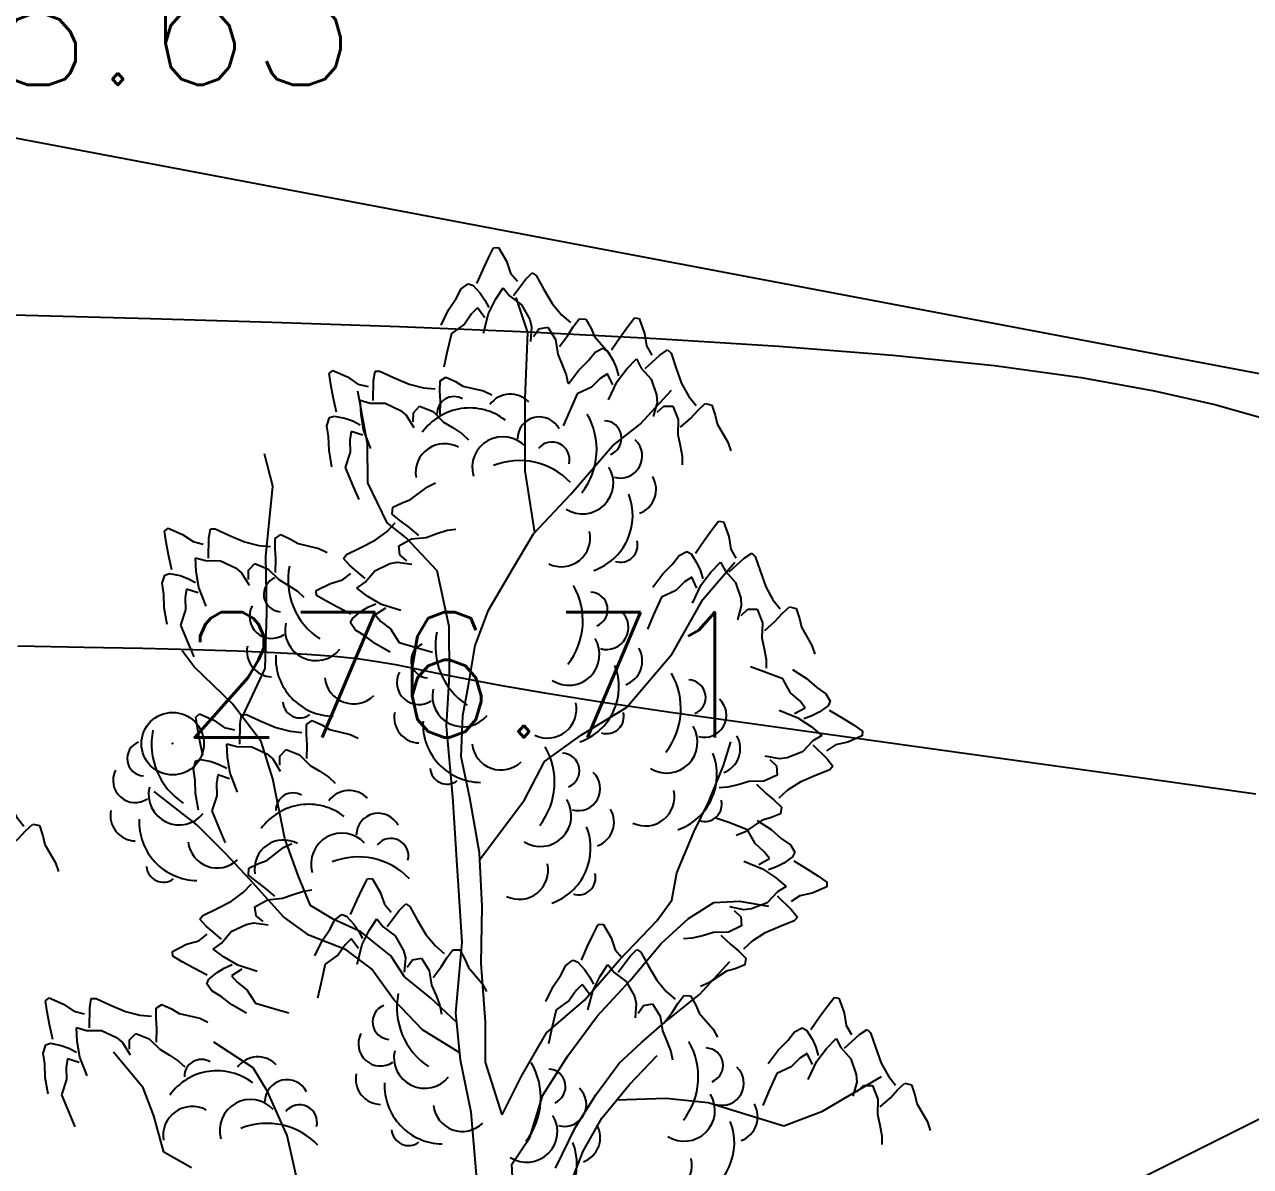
# Model space of a CAD drawing. Header units: millimetres. Extents: x 524954 to 526204, y 9523489 to 9524010.
# Drawn here: x 525832.31 to 525842.11, y 9523689.82 to 9523698.95 of the extents above; entities that cross this region are included whole.
import ezdxf

# ---------------------------------------------------------------- set-up
doc = ezdxf.new("R2010")
doc.units = ezdxf.units.MM
doc.header["$PDMODE"] = 32
doc.header["$PDSIZE"] = 0.5
doc.linetypes.add('ACAD_ISO12W100', pattern=[21, 12, -3, 0, -3, 0, -3])
for name, color, linetype in [('Arbre', 34, 'ACAD_ISO12W100'), ('Cloture', 7, 'Continuous'), ('CN_01_00', 3, 'Continuous'), ('CN_02_00', 4, 'Continuous'), ('PLUME_4', 3, 'Continuous'), ('TopoAlt', 3, 'Continuous'), ('TOPOJIS', 7, 'Continuous')]:
    doc.layers.add(name, color=color, linetype=linetype)
doc.styles.add('Simplex 1.0', font='Simplex.shx', dxfattribs={"width": 0.99, "height": 1})
doc.linetypes.add('LIMITE1', pattern='A,6.35,-2.54,[133,ltypeshp.shx,S=2.54,R=0,X=-2.54,Y=0],-2.54,25.4', length=36.83)

# ---------------------------------------------------------------- blocks, each defined once
blk = doc.blocks.new('TCPOINT M')
at = {"color": 0}
blk.add_point((0, 0), dxfattribs=at)
at = {"layer": 'TopoAlt', "style": 'Simplex 1.0', "width": 0.99}
blk.add_attdef('ALT', (0.15, 0.15), '', height=1, dxfattribs=at)
blk = doc.blocks.new('v088')
at = {"color": 3, "linetype": 'Continuous'}
for p, q in [((-0.0239, 12.3184), (0.0161, 12.3965)), ((0.0161, 12.3965), (0.0546, 12.3999)), ((0.0546, 12.3999), (0.1184, 12.2906)), ((-0.0686, 12.2238), (-0.0239, 12.3184)), ((0.1184, 12.2906), (0.1522, 12.1952)), ((-0.1179, 12.1126), (-0.0686, 12.2238)), ((0.1522, 12.1952), (0.2074, 12.1313)), ((0.2717, 12.1435), (0.3242, 12.1966)), ((0.3242, 12.1966), (0.3557, 12.1751)), ((0.3557, 12.1751), (0.415, 12.0689)), ((-0.2828, 11.9912), (-0.2428, 12.0693)), ((-0.2428, 12.0693), (-0.1881, 12.111)), ((-0.1881, 12.111), (-0.1505, 12.0986)), ((-0.1505, 12.0986), (-0.0915, 12.0354)), ((0.0317, 11.9844), (0.0922, 12.0781)), ((0.0922, 12.0781), (0.1437, 12.0135)), ((0.1746, 12.0155), (0.2717, 12.1435)), ((0.415, 12.0689), (0.4841, 11.9528)), ((-0.344, 11.9013), (-0.2828, 11.9912)), ((-0.0915, 12.0354), (-0.0536, 11.98)), ((-0.0536, 11.98), (-0.0225, 11.9193)), ((-0.0252, 11.8718), (0.0317, 11.9844)), ((0.1437, 12.0135), (0.2395, 11.9416)), ((-0.4033, 11.7804), (-0.344, 11.9013)), ((-0.1618, 11.8694), (-0.2169, 11.7884)), ((-0.1123, 11.9179), (-0.1618, 11.8694)), ((-0.0542, 11.8389), (-0.1123, 11.9179)), ((-0.066, 11.7153), (-0.0252, 11.8718)), ((0.2395, 11.9416), (0.3048, 11.8248)), ((0.4841, 11.9528), (0.5601, 11.8616)), ((-0.2169, 11.7884), (-0.3202, 11.714)), ((0.3048, 11.8248), (0.32, 11.7651)), ((0.5601, 11.8616), (0.6304, 11.8005)), ((0.6075, 11.6944), (0.6527, 11.7656)), ((0.6527, 11.7656), (0.6994, 11.8293)), ((0.6994, 11.8293), (0.7544, 11.828)), ((0.7544, 11.828), (0.796, 11.7537)), ((1.027, 11.683), (1.0886, 11.7676)), ((1.0886, 11.7676), (1.1424, 11.8368)), ((1.1424, 11.8368), (1.1809, 11.833)), ((1.1809, 11.833), (1.2232, 11.7138)), ((-0.3202, 11.714), (-0.3572, 11.5582)), ((0.32, 11.7651), (0.3106, 11.6498)), ((0.3344, 11.6895), (0.378, 11.7487)), ((0.378, 11.7487), (0.4498, 11.7623)), ((0.4498, 11.7623), (0.5114, 11.6644)), ((0.5418, 11.6075), (0.6075, 11.6944)), ((0.796, 11.7537), (0.824, 11.6885)), ((0.824, 11.6885), (0.9344, 11.5607)), ((0.9578, 11.583), (1.027, 11.683)), ((1.2232, 11.7138), (1.2386, 11.6137)), ((0.5114, 11.6644), (0.5299, 11.5465)), ((0.827, 11.5637), (0.8886, 11.5945)), ((0.8886, 11.5945), (0.9232, 11.5753)), ((0.9232, 11.5753), (0.9693, 11.5022)), ((1.2386, 11.6137), (1.2809, 11.5407)), ((1.3463, 11.5407), (1.4079, 11.583)), ((1.4079, 11.583), (1.4348, 11.556)), ((-0.3572, 11.5582), (-0.3824, 11.4437)), ((0.5299, 11.5465), (0.5653, 11.4632)), ((0.6962, 11.4176), (0.7732, 11.4945)), ((0.7732, 11.4945), (0.827, 11.5637)), ((0.9344, 11.5607), (0.97, 11.497)), ((0.9693, 11.5022), (0.9963, 11.4406)), ((1.0809, 11.4291), (1.1578, 11.5099)), ((1.1578, 11.5099), (1.1963, 11.4368)), ((1.2271, 11.433), (1.3463, 11.5407)), ((1.4348, 11.556), (1.4733, 11.4406)), ((-1.2987, 11.3921), (-1.2695, 11.4174)), ((-1.2853, 11.3054), (-1.2987, 11.3921)), ((-1.2695, 11.4174), (-1.1537, 11.3664)), ((-0.9434, 11.3371), (-0.9319, 11.4109)), ((-0.9319, 11.4109), (-0.8938, 11.412)), ((-0.8938, 11.412), (-0.7835, 11.3608)), ((0.5653, 11.4632), (0.5962, 11.3829)), ((0.5962, 11.3829), (0.6091, 11.3149)), ((0.6155, 11.3099), (0.6962, 11.4176)), ((0.927, 11.3906), (0.8693, 11.3522)), ((0.9693, 11.3022), (0.927, 11.3906)), ((0.9963, 11.4406), (1.0155, 11.3753)), ((1.004, 11.3291), (1.0809, 11.4291)), ((1.1963, 11.4368), (1.2771, 11.3483)), ((1.4733, 11.4406), (1.5194, 11.3137)), ((-1.266, 11.2026), (-1.2853, 11.3054)), ((-1.1537, 11.3664), (-1.0704, 11.3089)), ((-1.0704, 11.3089), (-0.9882, 11.2895)), ((-0.9469, 11.1764), (-0.9434, 11.3371)), ((-0.7835, 11.3608), (-0.6595, 11.3072)), ((-0.6595, 11.3072), (-0.5444, 11.2779)), ((-0.5444, 11.2779), (-0.4516, 11.2697)), ((-0.4131, 11.2545), (-0.4126, 11.3334)), ((-0.4126, 11.3334), (-0.3673, 11.3647)), ((-0.3673, 11.3647), (-0.2901, 11.3288)), ((-0.2901, 11.3288), (-0.2291, 11.2925)), ((-0.2291, 11.2925), (-0.0648, 11.2537)), ((0.8001, 11.2829), (0.6847, 11.2291)), ((0.8693, 11.3522), (0.8001, 11.2829)), ((0.9347, 11.1829), (1.004, 11.3291)), ((1.2771, 11.3483), (1.3194, 11.2214)), ((1.5194, 11.3137), (1.5771, 11.2099)), ((-1.2408, 11.0836), (-1.266, 11.2026)), ((-1.0503, 11.1789), (-0.9708, 11.1567)), ((-1.0444, 11.0675), (-1.0503, 11.1789)), ((-0.4079, 11.1703), (-0.4131, 11.2545)), ((-0.0648, 11.2537), (0.0014, 11.223)), ((0.6847, 11.2291), (0.6193, 11.0829)), ((1.3194, 11.2214), (1.3232, 11.1598)), ((1.5771, 11.2099), (1.6348, 11.1368)), ((-0.9708, 11.1567), (-0.851, 11.1547)), ((-0.851, 11.1547), (-0.7296, 11.0984)), ((-0.7296, 11.0984), (-0.6822, 11.0589)), ((-0.6263, 11.0061), (-0.6257, 11.0796)), ((-0.6257, 11.0796), (-0.5755, 11.1328)), ((-0.5755, 11.1328), (-0.4682, 11.0896)), ((-0.4682, 11.0896), (-0.3841, 11.005)), ((-0.4102, 11.0614), (-0.4079, 11.1703)), ((0.6193, 11.0829), (0.5731, 10.9752)), ((1.3232, 11.1598), (1.2925, 11.0483)), ((1.3232, 11.0829), (1.3771, 11.1329)), ((1.3771, 11.1329), (1.4502, 11.1329)), ((1.4502, 11.1329), (1.4925, 11.0252)), ((1.5925, 11.0368), (1.6502, 11.0983)), ((1.6502, 11.0983), (1.7079, 11.1522)), ((1.7079, 11.1522), (1.7617, 11.1406)), ((1.7617, 11.1406), (1.7887, 11.0598)), ((-1.3166, 10.9752), (-1.2967, 11.0411)), ((-1.2967, 11.0411), (-1.2589, 11.0531)), ((-1.2589, 11.0531), (-1.1741, 11.0365)), ((-1.1741, 11.0365), (-1.1109, 11.0139)), ((-1.1109, 11.0139), (-1.0501, 10.983)), ((-1.0245, 10.9429), (-1.0444, 11.0675)), ((-0.6822, 11.0589), (-0.6222, 10.96)), ((-0.3841, 11.005), (-0.3065, 10.9583)), ((1.4925, 11.0252), (1.4886, 10.906)), ((1.5117, 10.9637), (1.5925, 11.0368)), ((1.7887, 11.0598), (1.8041, 10.9906)), ((1.8041, 10.9906), (1.8887, 10.8444)), ((-1.3032, 10.8885), (-1.3166, 10.9752)), ((-1.3, 10.7798), (-1.3032, 10.8885)), ((-1.122, 10.9292), (-1.1336, 10.8608)), ((-1.0286, 10.8992), (-1.122, 10.9292)), ((-0.9657, 10.7922), (-1.0245, 10.9429)), ((-0.3065, 10.9583), (-0.2344, 10.9114)), ((-0.2344, 10.9114), (-0.1841, 10.8638)), ((1.4886, 10.906), (1.5079, 10.8175)), ((-1.1336, 10.8608), (-1.1308, 10.7629)), ((1.5079, 10.8175), (1.5233, 10.7329)), ((1.8887, 10.8444), (1.9118, 10.7752)), ((-1.2771, 10.6471), (-1.3, 10.7798)), ((-1.1308, 10.7629), (-1.1708, 10.642)), ((1.5233, 10.7329), (1.5233, 10.6636)), ((-1.1708, 10.642), (-1.1094, 10.4942)), ((-1.1094, 10.4942), (-1.0628, 10.3867)), ((-0.514, 10.4875), (-0.4484, 10.5194)), ((-0.648, 10.3846), (-0.514, 10.4875)), ((-0.7957, 10.2682), (-0.7912, 10.3231)), ((-0.7912, 10.3231), (-0.7146, 10.3603)), ((-0.7146, 10.3603), (-0.648, 10.3846)), ((-0.8359, 10.1311), (-0.7709, 10.1978)), ((-0.7348, 10.218), (-0.7957, 10.2682)), ((-0.6662, 10.1688), (-0.7348, 10.218)), ((1.7617, 10.1424), (1.8156, 10.2117)), ((1.8156, 10.2117), (1.8541, 10.2078)), ((1.8541, 10.2078), (1.8964, 10.0886)), ((-2.6162, 10.1323), (-2.587, 10.1577)), ((-2.6028, 10.0456), (-2.6162, 10.1323)), ((-2.587, 10.1577), (-2.4712, 10.1066)), ((-2.4712, 10.1066), (-2.3879, 10.0492)), ((-2.2608, 10.0773), (-2.2494, 10.1511)), ((-2.2494, 10.1511), (-2.2113, 10.1522)), ((-2.2113, 10.1522), (-2.101, 10.101)), ((-2.101, 10.101), (-1.977, 10.0475)), ((-1.7301, 10.0737), (-1.6848, 10.1049)), ((-1.6848, 10.1049), (-1.6075, 10.069)), ((-0.9313, 10.0604), (-0.8359, 10.1311)), ((-0.5833, 10.0982), (-0.6662, 10.1688)), ((-0.5231, 10.0829), (-0.4378, 10.1134)), ((-0.4378, 10.1134), (-0.3559, 10.1397)), ((-0.3559, 10.1397), (-0.2873, 10.1487)), ((1.7002, 10.0578), (1.7617, 10.1424)), ((-2.5835, 9.9428), (-2.6028, 10.0456)), ((-2.3879, 10.0492), (-2.3057, 10.0298)), ((-2.2643, 9.9167), (-2.2608, 10.0773)), ((-1.977, 10.0475), (-1.8618, 10.0181)), ((-1.8618, 10.0181), (-1.7691, 10.0099)), ((-1.7305, 9.9947), (-1.7301, 10.0737)), ((-1.6075, 10.069), (-1.5466, 10.0327)), ((-1.5466, 10.0327), (-1.3822, 9.9939)), ((-1.0512, 9.9981), (-0.9313, 10.0604)), ((-0.7431, 10.0152), (-0.6418, 10.0712)), ((-0.7336, 9.9427), (-0.7431, 10.0152)), ((-0.6418, 10.0712), (-0.5231, 10.0829)), ((1.631, 9.9578), (1.7002, 10.0578)), ((1.8964, 10.0886), (1.9118, 9.9886)), ((-2.5582, 9.8238), (-2.5835, 9.9428)), ((-2.3678, 9.9191), (-2.2883, 9.8969)), ((-2.3619, 9.8077), (-2.3678, 9.9191)), ((-1.7254, 9.9105), (-1.7305, 9.9947)), ((-1.7277, 9.8016), (-1.7254, 9.9105)), ((-1.3822, 9.9939), (-1.316, 9.9632)), ((-1.1838, 9.9148), (-1.1606, 9.945)), ((-1.1339, 9.8592), (-1.1838, 9.9148)), ((-1.1606, 9.945), (-1.0512, 9.9981)), ((-0.677, 9.8958), (-0.7336, 9.9427)), ((1.4463, 9.8693), (1.5002, 9.9386)), ((1.5002, 9.9386), (1.5617, 9.9693)), ((1.5617, 9.9693), (1.5963, 9.9501)), ((1.5963, 9.9501), (1.6425, 9.877)), ((1.9002, 9.8078), (2.0195, 9.9155)), ((1.9118, 9.9886), (1.9541, 9.9155)), ((2.0195, 9.9155), (2.081, 9.9578)), ((2.081, 9.9578), (2.1079, 9.9309)), ((2.1079, 9.9309), (2.1464, 9.8155)), ((-2.3419, 9.6831), (-2.3619, 9.8077)), ((-2.2883, 9.8969), (-2.1685, 9.895)), ((-2.1685, 9.895), (-2.0471, 9.8386)), ((-2.0471, 9.8386), (-1.9997, 9.7992)), ((-1.9438, 9.7464), (-1.9432, 9.8199)), ((-1.9432, 9.8199), (-1.893, 9.873)), ((-1.893, 9.873), (-1.7856, 9.8299)), ((-1.7856, 9.8299), (-1.7015, 9.7452)), ((-1.0116, 9.755), (-1.1339, 9.8592)), ((-1.0114, 9.724), (-0.9342, 9.8156)), ((-0.9342, 9.8156), (-0.8138, 9.874)), ((-0.8138, 9.874), (-0.7533, 9.8858)), ((-0.7533, 9.8858), (-0.6387, 9.8698)), ((1.3694, 9.7924), (1.4463, 9.8693)), ((1.6425, 9.877), (1.6694, 9.8155)), ((1.6694, 9.8155), (1.6887, 9.7501)), ((1.7541, 9.8039), (1.831, 9.8847)), ((1.831, 9.8847), (1.8695, 9.8116)), ((1.8695, 9.8116), (1.9502, 9.7232)), ((2.1464, 9.8155), (2.1926, 9.6885)), ((-2.634, 9.7155), (-2.6142, 9.7814)), ((-2.6206, 9.6288), (-2.634, 9.7155)), ((-2.6142, 9.7814), (-2.5764, 9.7933)), ((-2.5764, 9.7933), (-2.4916, 9.7768)), ((-2.4916, 9.7768), (-2.4283, 9.7541)), ((-2.4283, 9.7541), (-2.3676, 9.7232)), ((-1.9997, 9.7992), (-1.9397, 9.7002)), ((-1.7015, 9.7452), (-1.624, 9.6985)), ((-1.4022, 9.6572), (-1.2895, 9.7147)), ((-1.2895, 9.7147), (-1.1923, 9.7429)), ((-1.1923, 9.7429), (-1.1254, 9.7944)), ((-1.0789, 9.6763), (-1.0114, 9.724)), ((1.2886, 9.6847), (1.3694, 9.7924)), ((1.5425, 9.727), (1.4733, 9.6578)), ((1.6002, 9.7655), (1.5425, 9.727)), ((1.6425, 9.677), (1.6002, 9.7655)), ((1.6771, 9.7039), (1.7541, 9.8039)), ((1.9502, 9.7232), (1.9925, 9.5962)), ((-2.6175, 9.52), (-2.6206, 9.6288)), ((-2.4395, 9.6694), (-2.4511, 9.6011)), ((-2.3461, 9.6395), (-2.4395, 9.6694)), ((-2.2831, 9.5325), (-2.3419, 9.6831)), ((-1.624, 9.6985), (-1.5519, 9.6516)), ((-1.5519, 9.6516), (-1.5015, 9.6041)), ((-1.401, 9.6186), (-1.4022, 9.6572)), ((-1.3254, 9.5742), (-1.401, 9.6186)), ((-0.9888, 9.6106), (-1.0789, 9.6763)), ((-0.8796, 9.5473), (-0.9888, 9.6106)), ((1.4733, 9.6578), (1.3579, 9.6039)), ((1.6079, 9.5578), (1.6771, 9.7039)), ((2.1926, 9.6885), (2.2503, 9.5847)), ((-2.5946, 9.3874), (-2.6175, 9.52)), ((-2.4511, 9.6011), (-2.4483, 9.5032)), ((-1.2335, 9.5242), (-1.3254, 9.5742)), ((-1.1253, 9.4685), (-1.2335, 9.5242)), ((-1.0467, 9.4905), (-0.9892, 9.5252)), ((-0.9892, 9.5252), (-0.9269, 9.5527)), ((-0.8484, 9.5165), (-0.9306, 9.463)), ((-0.7257, 9.4976), (-0.8796, 9.5473)), ((1.3579, 9.6039), (1.2925, 9.4577)), ((1.9964, 9.5347), (1.9656, 9.4231)), ((1.9925, 9.5962), (1.9964, 9.5347)), ((2.2503, 9.5847), (2.308, 9.5116)), ((2.3233, 9.4731), (2.381, 9.527)), ((2.381, 9.527), (2.4349, 9.5154)), ((2.4349, 9.5154), (2.4618, 9.4347)), ((-2.4483, 9.5032), (-2.4883, 9.3823)), ((-1.1278, 9.3984), (-1.1132, 9.4352)), ((-1.1132, 9.4352), (-1.0467, 9.4905)), ((-0.9306, 9.463), (-0.885, 9.4108)), ((1.2925, 9.4577), (1.2463, 9.35)), ((1.9964, 9.4577), (2.0502, 9.5077)), ((2.0502, 9.5077), (2.1233, 9.5077)), ((2.1233, 9.5077), (2.1656, 9.4)), ((2.2657, 9.4116), (2.3233, 9.4731)), ((2.4618, 9.4347), (2.4772, 9.3654)), ((-2.4883, 9.3823), (-2.4269, 9.2344)), ((-1.0892, 9.3413), (-1.1278, 9.3984)), ((-1.0136, 9.2969), (-1.0892, 9.3413)), ((-0.885, 9.4108), (-0.8073, 9.3511)), ((-0.8073, 9.3511), (-0.7389, 9.2437)), ((2.1656, 9.4), (2.1618, 9.2808)), ((2.1849, 9.3385), (2.2657, 9.4116)), ((2.4772, 9.3654), (2.5618, 9.2193)), ((-2.4269, 9.2344), (-2.3802, 9.1269)), ((-0.9273, 9.2307), (-1.0136, 9.2969)), ((-0.81, 9.1646), (-0.9273, 9.2307)), ((-0.7389, 9.2437), (-0.5855, 9.1979)), ((2.1618, 9.2808), (2.181, 9.1923)), ((2.5618, 9.2193), (2.5849, 9.15)), ((-0.5855, 9.1979), (-0.4727, 9.1661)), ((2.181, 9.1923), (2.1964, 9.1077)), ((2.1801, 9.009), (2.0697, 9.0483)), ((2.1964, 9.1077), (2.1964, 9.0385)), ((2.4064, 9.0272), (2.519, 8.9533)), ((2.3301, 8.953), (2.1801, 9.009)), ((2.3912, 8.8412), (2.3301, 8.953)), ((2.519, 8.9533), (2.6006, 8.8814)), ((2.4646, 8.7765), (2.3912, 8.8412)), ((2.6006, 8.8814), (2.6731, 8.832)), ((2.6731, 8.832), (2.7077, 8.7725)), ((2.5067, 8.7213), (2.4646, 8.7765)), ((2.6907, 8.7368), (2.6207, 8.6861)), ((2.7077, 8.7725), (2.6907, 8.7368)), ((-2.3661, 8.6466), (-2.3369, 8.6719)), ((-2.3527, 8.5599), (-2.3661, 8.6466)), ((-2.3369, 8.6719), (-2.2212, 8.6209)), ((-2.0108, 8.5916), (-1.9993, 8.6654)), ((-1.9993, 8.6654), (-1.9613, 8.6665)), ((-1.9613, 8.6665), (-1.8509, 8.6153)), ((2.2998, 8.7005), (2.4501, 8.6406)), ((2.421, 8.6735), (2.5067, 8.7213)), ((2.4501, 8.6406), (2.5548, 8.5702)), ((2.5609, 8.6554), (2.4969, 8.632)), ((2.6207, 8.6861), (2.5609, 8.6554)), ((2.7005, 8.7027), (2.8047, 8.6399)), ((2.8047, 8.6399), (2.8931, 8.5838)), ((-2.3334, 8.4571), (-2.3527, 8.5599)), ((-2.2212, 8.6209), (-2.1379, 8.5634)), ((-2.1379, 8.5634), (-2.0557, 8.544)), ((-2.0143, 8.4309), (-2.0108, 8.5916)), ((-1.8509, 8.6153), (-1.7269, 8.5617)), ((-1.7269, 8.5617), (-1.6118, 8.5324)), ((-1.6118, 8.5324), (-1.519, 8.5242)), ((-1.4805, 8.509), (-1.4801, 8.5879)), ((-1.4801, 8.5879), (-1.4347, 8.6192)), ((-1.4347, 8.6192), (-1.3575, 8.5833)), ((-1.3575, 8.5833), (-1.2966, 8.547)), ((-1.2966, 8.547), (-1.1322, 8.5082)), ((2.5548, 8.5702), (2.6402, 8.4985)), ((2.8931, 8.5838), (2.9656, 8.5345)), ((2.9656, 8.5345), (2.9641, 8.4958)), ((-2.3082, 8.3381), (-2.3334, 8.4571)), ((-2.1178, 8.4334), (-2.0382, 8.4112)), ((-2.1118, 8.322), (-2.1178, 8.4334)), ((-1.4754, 8.4248), (-1.4805, 8.509)), ((-1.1322, 8.5082), (-1.066, 8.4775)), ((2.5697, 8.4555), (2.4865, 8.3693)), ((2.6402, 8.4985), (2.5697, 8.4555)), ((2.8478, 8.4461), (2.749, 8.4244)), ((2.9641, 8.4958), (2.8478, 8.4461)), ((-2.0382, 8.4112), (-1.9184, 8.4092)), ((-1.9184, 8.4092), (-1.7971, 8.3529)), ((-1.7971, 8.3529), (-1.7497, 8.3134)), ((-1.6937, 8.2606), (-1.6931, 8.3341)), ((-1.6931, 8.3341), (-1.643, 8.3873)), ((-1.643, 8.3873), (-1.5356, 8.3441)), ((-1.5356, 8.3441), (-1.4515, 8.2595)), ((-1.4776, 8.3159), (-1.4754, 8.4248)), ((2.3013, 8.3113), (2.188, 8.335)), ((2.4865, 8.3693), (2.3625, 8.3191)), ((2.5678, 8.4245), (2.6828, 8.3123)), ((2.749, 8.4244), (2.6787, 8.3776)), ((-2.384, 8.2298), (-2.3641, 8.2956)), ((-2.3641, 8.2956), (-2.3264, 8.3076)), ((-2.3264, 8.3076), (-2.2415, 8.291)), ((-2.2415, 8.291), (-2.1783, 8.2684)), ((-2.1783, 8.2684), (-2.1175, 8.2375)), ((-2.0919, 8.1974), (-2.1118, 8.322)), ((-1.7497, 8.3134), (-1.6897, 8.2145)), ((-1.4515, 8.2595), (-1.374, 8.2128)), ((2.2245, 8.3065), (2.2778, 8.2559)), ((2.2778, 8.2559), (2.2824, 8.183)), ((2.3625, 8.3191), (2.3013, 8.3113)), ((2.6828, 8.3123), (2.7289, 8.2536)), ((2.7289, 8.2536), (2.7037, 8.225)), ((-2.3706, 8.1431), (-2.384, 8.2298)), ((-2.3674, 8.0343), (-2.3706, 8.1431)), ((-2.1895, 8.1837), (-2.2011, 8.1153)), ((-2.0961, 8.1537), (-2.1895, 8.1837)), ((-2.0331, 8.0467), (-2.0919, 8.1974)), ((-1.374, 8.2128), (-1.3019, 8.1659)), ((-1.3019, 8.1659), (-1.2515, 8.1184)), ((2.2824, 8.183), (2.1776, 8.1339)), ((2.591, 8.1793), (2.4672, 8.1253)), ((2.7037, 8.225), (2.591, 8.1793)), ((-2.2011, 8.1153), (-2.1982, 8.0174)), ((1.8878, 8.0848), (1.8187, 8.0804)), ((1.9713, 8.1055), (1.8878, 8.0848)), ((2.0584, 8.1303), (1.9713, 8.1055)), ((2.1776, 8.1339), (2.0584, 8.1303)), ((2.1174, 8.1109), (2.1954, 8.0349)), ((2.3672, 8.0611), (2.2979, 7.9989)), ((2.4672, 8.1253), (2.3672, 8.0611)), ((-2.3445, 7.9016), (-2.3674, 8.0343)), ((-2.1982, 8.0174), (-2.2383, 7.8966)), ((2.1954, 8.0349), (2.2605, 7.9811)), ((2.2605, 7.9811), (2.3179, 7.927)), ((-2.2383, 7.8966), (-2.1768, 7.7487)), ((2.3098, 7.8725), (2.2308, 7.8405)), ((2.3179, 7.927), (2.3098, 7.8725)), ((-2.1768, 7.7487), (-2.1302, 7.6412)), ((1.8965, 7.8022), (1.7861, 7.8414)), ((2.0465, 7.7461), (1.8965, 7.8022)), ((2.1627, 7.8208), (2.0222, 7.7271)), ((2.1075, 7.6343), (2.0465, 7.7461)), ((2.1227, 7.8203), (2.2353, 7.7465)), ((2.2308, 7.8405), (2.1627, 7.8208)), ((2.2353, 7.7465), (2.3169, 7.6746)), ((2.0222, 7.7271), (1.9545, 7.6997)), ((2.3169, 7.6746), (2.3894, 7.6252)), ((-1.7972, 7.4997), (-1.6632, 7.6026)), ((-1.6632, 7.6026), (-1.5976, 7.6345)), ((2.1809, 7.5696), (2.1075, 7.6343)), ((2.223, 7.5144), (2.1809, 7.5696)), ((2.3894, 7.6252), (2.424, 7.5657)), ((2.424, 7.5657), (2.407, 7.5299)), ((-1.9404, 7.4382), (-1.8638, 7.4754)), ((-1.8638, 7.4754), (-1.7972, 7.4997)), ((2.0162, 7.4937), (2.1664, 7.4338)), ((2.1373, 7.4666), (2.223, 7.5144)), ((2.337, 7.4793), (2.2772, 7.4485)), ((2.407, 7.5299), (2.337, 7.4793)), ((2.4169, 7.4959), (2.521, 7.4331)), ((-1.9448, 7.3833), (-1.9404, 7.4382)), ((-1.8839, 7.3331), (-1.9448, 7.3833)), ((-0.9936, 7.3527), (-0.9551, 7.3561)), ((-0.9551, 7.3561), (-0.8913, 7.2468)), ((2.1664, 7.4338), (2.2711, 7.3633)), ((2.2772, 7.4485), (2.2132, 7.4252)), ((2.2711, 7.3633), (2.3565, 7.2916)), ((2.521, 7.4331), (2.6094, 7.377)), ((2.6094, 7.377), (2.6819, 7.3276)), ((-1.985, 7.2461), (-1.9201, 7.3129)), ((-1.8154, 7.2839), (-1.8839, 7.3331)), ((-1.7325, 7.2133), (-1.8154, 7.2839)), ((-1.5051, 7.2548), (-1.4365, 7.2638)), ((-1.0783, 7.18), (-1.0336, 7.2746)), ((-1.0336, 7.2746), (-0.9936, 7.3527)), ((2.3565, 7.2916), (2.286, 7.2486)), ((2.6805, 7.289), (2.5641, 7.2392)), ((2.6819, 7.3276), (2.6805, 7.289)), ((-2.2004, 7.1132), (-2.0805, 7.1754)), ((-2.0805, 7.1754), (-1.985, 7.2461)), ((-1.8923, 7.1303), (-1.791, 7.1862)), ((-1.791, 7.1862), (-1.6722, 7.1979)), ((-1.6722, 7.1979), (-1.587, 7.2285)), ((-1.587, 7.2285), (-1.5051, 7.2548)), ((-1.1277, 7.0688), (-1.0783, 7.18)), ((-0.8913, 7.2468), (-0.8575, 7.1514)), ((2.2028, 7.1624), (2.0788, 7.1122)), ((2.286, 7.2486), (2.2028, 7.1624)), ((2.2841, 7.2177), (2.3991, 7.1055)), ((2.4653, 7.2176), (2.395, 7.1707)), ((2.5641, 7.2392), (2.4653, 7.2176)), ((-2.333, 7.0298), (-2.3098, 7.06)), ((-2.3098, 7.06), (-2.2004, 7.1132)), ((-1.8828, 7.0578), (-1.8923, 7.1303)), ((-1.2526, 7.0255), (-1.1978, 7.0672)), ((-1.1978, 7.0672), (-1.1602, 7.0548)), ((-0.8575, 7.1514), (-0.8023, 7.0875)), ((-0.8351, 6.9716), (-0.7381, 7.0997)), ((-0.7381, 7.0997), (-0.6855, 7.1528)), ((-0.6855, 7.1528), (-0.654, 7.1313)), ((-0.654, 7.1313), (-0.5947, 7.0251)), ((2.0176, 7.1045), (1.9044, 7.1282)), ((1.9408, 7.0996), (1.9941, 7.049)), ((2.0788, 7.1122), (2.0176, 7.1045)), ((2.3991, 7.1055), (2.4452, 7.0467)), ((-2.283, 6.9743), (-2.333, 7.0298)), ((-2.1607, 6.8701), (-2.283, 6.9743)), ((-2.0833, 6.9307), (-1.963, 6.9891)), ((-1.963, 6.9891), (-1.9025, 7.0009)), ((-1.9025, 7.0009), (-1.7879, 6.9849)), ((-1.8262, 7.0109), (-1.8828, 7.0578)), ((-1.2925, 6.9474), (-1.2526, 7.0255)), ((-1.1602, 7.0548), (-1.1012, 6.9916)), ((-1.1012, 6.9916), (-1.0633, 6.9361)), ((-0.978, 6.9406), (-0.9175, 7.0343)), ((-0.9175, 7.0343), (-0.8661, 6.9697)), ((-0.8661, 6.9697), (-0.7702, 6.8978)), ((-0.5947, 7.0251), (-0.5257, 6.909)), ((0.8128, 6.9092), (0.8527, 6.9872)), ((0.8527, 6.9872), (0.8913, 6.9906)), ((0.8913, 6.9906), (0.9551, 6.8814)), ((1.9988, 6.9761), (1.8939, 6.9271)), ((1.9941, 7.049), (1.9988, 6.9761)), ((2.3073, 6.9725), (2.1835, 6.9184)), ((2.4201, 7.0181), (2.3073, 6.9725)), ((2.4452, 7.0467), (2.4201, 7.0181)), ((-2.3415, 6.858), (-2.2745, 6.9095)), ((-2.1606, 6.8391), (-2.0833, 6.9307)), ((-1.3538, 6.8575), (-1.2925, 6.9474)), ((-1.122, 6.8741), (-1.1715, 6.8255)), ((-1.0639, 6.7951), (-1.122, 6.8741)), ((-1.0633, 6.9361), (-1.0322, 6.8755)), ((-1.0349, 6.828), (-0.978, 6.9406)), ((-0.7702, 6.8978), (-0.705, 6.781)), ((-0.5257, 6.909), (-0.4496, 6.8178)), ((0.7681, 6.8145), (0.8128, 6.9092)), ((0.9551, 6.8814), (0.9888, 6.786)), ((1.6041, 6.8779), (1.535, 6.8736)), ((1.6876, 6.8986), (1.6041, 6.8779)), ((1.7747, 6.9234), (1.6876, 6.8986)), ((1.8939, 6.9271), (1.7747, 6.9234)), ((1.8337, 6.904), (1.9118, 6.828)), ((2.1835, 6.9184), (2.0835, 6.8543)), ((-2.5514, 6.7723), (-2.4387, 6.8298)), ((-2.5502, 6.7337), (-2.5514, 6.7723)), ((-2.4387, 6.8298), (-2.3415, 6.858)), ((-2.228, 6.7914), (-2.1606, 6.8391)), ((-2.1379, 6.7256), (-2.228, 6.7914)), ((-1.413, 6.7366), (-1.3538, 6.8575)), ((-1.1715, 6.8255), (-1.2266, 6.7446)), ((-1.0757, 6.6715), (-1.0349, 6.828)), ((-0.705, 6.781), (-0.6897, 6.7213)), ((-0.4496, 6.8178), (-0.3793, 6.7567)), ((-0.357, 6.7218), (-0.3104, 6.7855)), ((-0.3104, 6.7855), (-0.2553, 6.7842)), ((-0.2553, 6.7842), (-0.2138, 6.7099)), ((0.7187, 6.7034), (0.7681, 6.8145)), ((0.9888, 6.786), (1.0441, 6.7221)), ((1.1083, 6.7343), (1.1609, 6.7873)), ((1.1609, 6.7873), (1.1923, 6.7659)), ((1.1923, 6.7659), (1.2517, 6.6597)), ((1.9118, 6.828), (1.9768, 6.7743)), ((1.9768, 6.7743), (2.0342, 6.7201)), ((2.0835, 6.8543), (2.0142, 6.7921)), ((-2.4746, 6.6893), (-2.5502, 6.7337)), ((-2.3827, 6.6392), (-2.4746, 6.6893)), ((-2.1384, 6.6402), (-2.076, 6.6678)), ((-2.0288, 6.6624), (-2.1379, 6.7256)), ((-1.3299, 6.6702), (-1.3669, 6.5144)), ((-1.2266, 6.7446), (-1.3299, 6.6702)), ((-0.6897, 6.7213), (-0.6991, 6.6059)), ((-0.6753, 6.6457), (-0.6318, 6.7049)), ((-0.6318, 6.7049), (-0.56, 6.7185)), ((-0.56, 6.7185), (-0.4983, 6.6206)), ((-0.4022, 6.6506), (-0.357, 6.7218)), ((-0.2138, 6.7099), (-0.1857, 6.6447)), ((0.5938, 6.6601), (0.6485, 6.7018)), ((0.6485, 6.7018), (0.6861, 6.6893)), ((0.6861, 6.6893), (0.7451, 6.6262)), ((0.8684, 6.5752), (0.9289, 6.6689)), ((0.9289, 6.6689), (0.9803, 6.6043)), ((1.0112, 6.6062), (1.1083, 6.7343)), ((2.0342, 6.7201), (2.0261, 6.6656)), ((-2.2745, 6.5836), (-2.3827, 6.6392)), ((-2.2624, 6.5503), (-2.1959, 6.6055)), ((-2.1959, 6.6055), (-2.1384, 6.6402)), ((-1.9976, 6.6315), (-2.0798, 6.5781)), ((-2.0798, 6.5781), (-2.0342, 6.5259)), ((-1.8748, 6.6127), (-2.0288, 6.6624)), ((-0.4983, 6.6206), (-0.4798, 6.5027)), ((-0.4679, 6.5637), (-0.4022, 6.6506)), ((-0.1857, 6.6447), (-0.0753, 6.5169)), ((0.4926, 6.4921), (0.5538, 6.582)), ((0.5538, 6.582), (0.5938, 6.6601)), ((0.7451, 6.6262), (0.7831, 6.5707)), ((0.7831, 6.5707), (0.8142, 6.5101)), ((0.8114, 6.4626), (0.8684, 6.5752)), ((0.9803, 6.6043), (1.0762, 6.5324)), ((1.2517, 6.6597), (1.3207, 6.5436)), ((1.879, 6.6139), (1.7385, 6.5203)), ((1.9472, 6.6337), (1.879, 6.6139)), ((2.0261, 6.6656), (1.9472, 6.6337)), ((-2.2769, 6.5134), (-2.2624, 6.5503)), ((-2.2384, 6.4564), (-2.2769, 6.5134)), ((-2.0342, 6.5259), (-1.9565, 6.4662)), ((-1.3669, 6.5144), (-1.3922, 6.3999)), ((-0.4798, 6.5027), (-0.4444, 6.4194)), ((-0.0753, 6.5169), (-0.0397, 6.4532)), ((0.4333, 6.3712), (0.4926, 6.4921)), ((0.7244, 6.5087), (0.6749, 6.4601)), ((0.7824, 6.4297), (0.7244, 6.5087)), ((1.0762, 6.5324), (1.1414, 6.4156)), ((1.3207, 6.5436), (1.3968, 6.4523)), ((1.7385, 6.5203), (1.6708, 6.4929)), ((-3.5682, 6.3771), (-3.539, 6.4025)), ((-3.5548, 6.2904), (-3.5682, 6.3771)), ((-3.539, 6.4025), (-3.4232, 6.3514)), ((-3.2129, 6.3221), (-3.2014, 6.3959)), ((-3.2014, 6.3959), (-3.1633, 6.397)), ((-3.1633, 6.397), (-3.053, 6.3458)), ((-2.1628, 6.412), (-2.2384, 6.4564)), ((-2.0765, 6.3457), (-2.1628, 6.412)), ((-1.9565, 6.4662), (-1.8881, 6.3588)), ((-0.4444, 6.4194), (-0.4135, 6.3391)), ((0.6198, 6.3792), (0.5164, 6.3047)), ((0.6749, 6.4601), (0.6198, 6.3792)), ((0.7707, 6.306), (0.8114, 6.4626)), ((1.1414, 6.4156), (1.1567, 6.3559)), ((1.3968, 6.4523), (1.4671, 6.3913)), ((1.4894, 6.3564), (1.536, 6.4201)), ((1.536, 6.4201), (1.5911, 6.4188)), ((1.5911, 6.4188), (1.6326, 6.3444)), ((2.6849, 6.3343), (2.7388, 6.4036)), ((2.7388, 6.4036), (2.7772, 6.3997)), ((2.7772, 6.3997), (2.8196, 6.2805)), ((-3.5355, 6.1876), (-3.5548, 6.2904)), ((-3.4232, 6.3514), (-3.3399, 6.2939)), ((-3.3399, 6.2939), (-3.2577, 6.2746)), ((-3.2164, 6.1615), (-3.2129, 6.3221)), ((-3.053, 6.3458), (-2.929, 6.2922)), ((-2.929, 6.2922), (-2.8139, 6.2629)), ((-2.6826, 6.2395), (-2.6821, 6.3185)), ((-2.6821, 6.3185), (-2.6368, 6.3497)), ((-2.6368, 6.3497), (-2.5596, 6.3138)), ((-2.5596, 6.3138), (-2.4986, 6.2775)), ((-2.4986, 6.2775), (-2.3343, 6.2387)), ((-1.9592, 6.2797), (-2.0765, 6.3457)), ((-1.8881, 6.3588), (-1.7347, 6.313)), ((-1.7347, 6.313), (-1.6219, 6.2812)), ((-0.4135, 6.3391), (-0.4006, 6.2711)), ((0.5164, 6.3047), (0.4795, 6.1489)), ((1.1567, 6.3559), (1.1472, 6.2405)), ((1.171, 6.2803), (1.2146, 6.3394)), ((1.2146, 6.3394), (1.2864, 6.3531)), ((1.2864, 6.3531), (1.3481, 6.2552)), ((1.3784, 6.1983), (1.4442, 6.2852)), ((1.4442, 6.2852), (1.4894, 6.3564)), ((1.6326, 6.3444), (1.6606, 6.2793)), ((1.6606, 6.2793), (1.771, 6.1515)), ((2.6234, 6.2497), (2.6849, 6.3343)), ((2.8196, 6.2805), (2.8349, 6.1805)), ((-3.5103, 6.0686), (-3.5355, 6.1876)), ((-2.8139, 6.2629), (-2.7211, 6.2547)), ((-2.6774, 6.1553), (-2.6826, 6.2395)), ((-2.3343, 6.2387), (-2.2681, 6.208)), ((1.3481, 6.2552), (1.3665, 6.1373)), ((2.5541, 6.1497), (2.6234, 6.2497)), ((2.8349, 6.1805), (2.8773, 6.1074)), ((-3.3198, 6.1639), (-3.2403, 6.1417)), ((-3.3139, 6.0525), (-3.3198, 6.1639)), ((-3.2403, 6.1417), (-3.1205, 6.1398)), ((-3.1205, 6.1398), (-2.9991, 6.0834)), ((-2.9991, 6.0834), (-2.9517, 6.044)), ((-2.8952, 6.0647), (-2.845, 6.1178)), ((-2.845, 6.1178), (-2.7377, 6.0747)), ((-2.6797, 6.0464), (-2.6774, 6.1553)), ((0.4795, 6.1489), (0.4542, 6.0345)), ((1.3665, 6.1373), (1.4019, 6.054)), ((1.771, 6.1515), (1.8066, 6.0878)), ((2.3695, 6.0612), (2.4234, 6.1305)), ((2.4234, 6.1305), (2.4849, 6.1612)), ((2.4849, 6.1612), (2.5195, 6.142)), ((2.5195, 6.142), (2.5657, 6.0689)), ((2.8234, 5.9997), (2.9427, 6.1074)), ((2.9427, 6.1074), (3.0042, 6.1497)), ((3.0042, 6.1497), (3.0311, 6.1228)), ((3.0311, 6.1228), (3.0696, 6.0074)), ((-3.5861, 5.9603), (-3.5662, 6.0262)), ((-3.5662, 6.0262), (-3.5284, 6.0381)), ((-3.5284, 6.0381), (-3.4436, 6.0215)), ((-3.4436, 6.0215), (-3.3804, 5.9989)), ((-3.3804, 5.9989), (-3.3196, 5.968)), ((-3.294, 5.9279), (-3.3139, 6.0525)), ((-2.9517, 6.044), (-2.8917, 5.945)), ((-2.8958, 5.9912), (-2.8952, 6.0647)), ((-2.7377, 6.0747), (-2.6536, 5.99)), ((-2.6536, 5.99), (-2.576, 5.9433)), ((1.4019, 6.054), (1.4328, 5.9737)), ((2.2118, 5.8766), (2.2926, 5.9843)), ((2.2926, 5.9843), (2.3695, 6.0612)), ((2.5657, 6.0689), (2.5926, 6.0074)), ((2.5926, 6.0074), (2.6118, 5.942)), ((2.6003, 5.8958), (2.6772, 5.9958)), ((2.6772, 5.9958), (2.7542, 6.0766)), ((2.7542, 6.0766), (2.7926, 6.0035)), ((2.7926, 6.0035), (2.8734, 5.9151)), ((3.0696, 6.0074), (3.1158, 5.8804)), ((-3.5727, 5.8736), (-3.5861, 5.9603)), ((-3.3915, 5.9142), (-3.4031, 5.8459)), ((-3.2981, 5.8843), (-3.3915, 5.9142)), ((-3.2352, 5.7773), (-3.294, 5.9279)), ((-2.576, 5.9433), (-2.5039, 5.8964)), ((-2.5039, 5.8964), (-2.4536, 5.8489)), ((1.4328, 5.9737), (1.4458, 5.9057)), ((2.4657, 5.9189), (2.3964, 5.8497)), ((2.5234, 5.9574), (2.4657, 5.9189)), ((2.5657, 5.8689), (2.5234, 5.9574)), ((2.5311, 5.7497), (2.6003, 5.8958)), ((2.8734, 5.9151), (2.9157, 5.7881)), ((-3.5695, 5.7648), (-3.5727, 5.8736)), ((-3.4031, 5.8459), (-3.4003, 5.748)), ((2.281, 5.7958), (2.2156, 5.6496)), ((2.3964, 5.8497), (2.281, 5.7958)), ((2.9157, 5.7881), (2.9196, 5.7266)), ((3.1158, 5.8804), (3.1734, 5.7766)), ((-3.5466, 5.6322), (-3.5695, 5.7648)), ((-3.4003, 5.748), (-3.4403, 5.6271)), ((2.9196, 5.7266), (2.8888, 5.615)), ((2.9196, 5.6496), (2.9734, 5.6996)), ((2.9734, 5.6996), (3.0465, 5.6996)), ((3.0465, 5.6996), (3.0888, 5.5919)), ((3.1734, 5.7766), (3.2311, 5.7035)), ((3.2465, 5.665), (3.3042, 5.7189)), ((3.3042, 5.7189), (3.3581, 5.7073)), ((3.3581, 5.7073), (3.385, 5.6266)), ((-3.4403, 5.6271), (-3.3789, 5.4792)), ((2.2156, 5.6496), (2.1695, 5.5419)), ((3.0888, 5.5919), (3.085, 5.4727)), ((3.1081, 5.5304), (3.1888, 5.6035)), ((3.1888, 5.6035), (3.2465, 5.665)), ((3.385, 5.6266), (3.4004, 5.5573)), ((3.4004, 5.5573), (3.485, 5.4112)), ((-3.3789, 5.4792), (-3.3323, 5.3717)), ((3.085, 5.4727), (3.1042, 5.3842)), ((3.485, 5.4112), (3.5081, 5.3419)), ((3.1042, 5.3842), (3.1196, 5.2996)), ((3.1196, 5.2996), (3.1196, 5.2304))]:
    blk.add_line(p, q, dxfattribs=at)
at = {"linetype": 'Continuous'}
for p, q in [((0.2897, 11.7219), (0.1969, 11.9998)), ((0.2697, 11.1929), (0.2897, 11.7219)), ((-0.9914, 10.8307), (-1.0686, 11.252)), ((0.2693, 10.6145), (0.2697, 11.1929)), ((1.1882, 10.9882), (1.4374, 11.2608)), ((0.9679, 10.8157), (1.1882, 10.9882)), ((-0.9911, 10.5198), (-0.9914, 10.8307)), ((0.6339, 10.4293), (0.9679, 10.8157)), ((-1.7492, 10.4915), (-1.8168, 10.7513)), ((0.3448, 10.1217), (0.2693, 10.6145)), ((-1.8059, 9.9306), (-1.7492, 10.4915)), ((-0.8352, 10.1996), (-0.9911, 10.5198)), ((0.3358, 10.1122), (0.6339, 10.4293)), ((-0.6834, 10.0784), (-0.8352, 10.1996)), ((0.1676, 9.8288), (0.3358, 10.1122)), ((-0.4354, 9.8162), (-0.6834, 10.0784)), ((-1.7966, 9.483), (-1.8059, 9.9306)), ((-0.339, 9.3704), (-0.4354, 9.8162)), ((-0.0246, 9.5014), (0.1676, 9.8288)), ((1.6901, 9.587), (1.945, 9.8846)), ((1.4442, 9.1527), (1.6901, 9.587)), ((-1.8121, 9.0349), (-1.7966, 9.483)), ((-0.1306, 9.2193), (-0.0246, 9.5014)), ((-0.337, 8.9787), (-0.339, 9.3704)), ((-0.1861, 8.901), (-0.1306, 9.2193)), ((-2.3783, 9.048), (-2.4742, 9.1766)), ((1.08, 8.7222), (1.4442, 9.1527)), ((-2.0737, 8.7558), (-2.3783, 9.048)), ((-1.992, 8.6473), (-1.8121, 9.0349)), ((-0.3597, 8.574), (-0.337, 8.9787)), ((-0.2308, 8.6575), (-0.1861, 8.901)), ((-1.8434, 8.4497), (-2.0737, 8.7558)), ((-0.2426, 8.3277), (-0.2308, 8.6575)), ((0.7177, 8.5032), (1.08, 8.7222)), ((-0.3105, 8.0091), (-0.3597, 8.574)), ((-1.7501, 8.1531), (-1.8434, 8.4497)), ((0.4236, 8.2918), (0.7177, 8.5032)), ((1.8546, 8.2596), (1.9129, 8.4473)), ((-0.1735, 7.9995), (-0.2426, 8.3277)), ((0.2621, 7.9837), (0.4236, 8.2918)), ((1.7363, 7.971), (1.8546, 8.2596)), ((-1.6531, 7.6763), (-1.7501, 8.1531)), ((-2.3581, 7.786), (-2.6995, 8.0525)), ((-0.2742, 7.4626), (-0.3105, 8.0091)), ((-0.0959, 7.5596), (-0.1735, 7.9995)), ((-0.0934, 7.5087), (0.2621, 7.9837)), ((1.617, 7.726), (1.7363, 7.971)), ((-2.1294, 7.5544), (-2.3581, 7.786)), ((-1.5474, 7.38), (-1.6531, 7.6763)), ((1.4808, 7.3998), (1.617, 7.726)), ((-1.9323, 7.3471), (-2.1294, 7.5544)), ((-0.0745, 7.1309), (-0.0959, 7.5596)), ((-0.2365, 6.8477), (-0.2742, 7.4626)), ((-1.4491, 7.1395), (-1.5474, 7.38)), ((1.4418, 7.1813), (1.4808, 7.3998)), ((-1.6648, 7.048), (-1.9323, 7.3471)), ((1.3209, 7.0171), (1.4418, 7.1813)), ((1.5755, 7.0348), (1.778, 7.1634)), ((1.778, 7.1634), (1.983, 7.1739)), ((1.983, 7.1739), (2.2139, 7.1352)), ((-1.2665, 7.0314), (-1.4491, 7.1395)), ((-0.0837, 6.6768), (-0.0745, 7.1309)), ((-1.4628, 6.9029), (-1.6648, 7.048)), ((-1.0467, 6.9303), (-1.2665, 7.0314)), ((1.0227, 6.7061), (1.3209, 7.0171)), ((1.3557, 6.8374), (1.5755, 7.0348)), ((-1.1618, 6.7848), (-1.4628, 6.9029)), ((-0.8063, 6.7363), (-1.0467, 6.9303)), ((-0.9597, 6.6336), (-1.1618, 6.7848)), ((-0.2869, 6.2807), (-0.2365, 6.8477)), ((1.107, 6.54), (1.3557, 6.8374)), ((-0.6972, 6.5707), (-0.8063, 6.7363)), ((-0.0491, 6.2111), (-0.0837, 6.6768)), ((0.7433, 6.3831), (1.0227, 6.7061)), ((1.6628, 6.4272), (1.906, 6.6935)), ((-0.7803, 6.3824), (-0.9597, 6.6336)), ((-0.4884, 6.4009), (-0.6972, 6.5707)), ((0.8455, 6.2546), (1.107, 6.54)), ((-0.5514, 6.1446), (-0.7803, 6.3824)), ((-0.2789, 6.2036), (-0.4884, 6.4009)), ((0.4379, 6.1217), (0.7433, 6.3831)), ((1.3814, 6.2037), (1.6628, 6.4272)), ((-0.2479, 5.9022), (-0.2869, 6.2807)), ((-0.0486, 5.8877), (-0.0491, 6.2111)), ((0.6096, 5.9388), (0.8455, 6.2546)), ((1.1982, 6.0444), (1.3814, 6.2037)), ((-0.2539, 5.9607), (-0.5514, 6.1446)), ((0.2399, 5.7756), (0.4379, 6.1217)), ((-1.9071, 5.8427), (-2.2223, 6.0475)), ((1.0213, 5.879), (1.1982, 6.0444)), ((-2.7868, 5.6812), (-3.0229, 5.9686)), ((-0.1646, 5.4873), (-0.2479, 5.9022)), ((0.0846, 5.4676), (-0.0486, 5.8877)), ((0.4109, 5.6237), (0.6096, 5.9388)), ((1.0995, 5.7065), (1.3247, 5.9413)), ((-1.7911, 5.6523), (-1.9071, 5.8427)), ((0.8338, 5.6263), (1.0213, 5.879)), ((0.0846, 5.4676), (0.2399, 5.7756)), ((0.8812, 5.4407), (1.0995, 5.7065)), ((2.6462, 5.4963), (3.1193, 5.7735)), ((-2.7013, 5.4591), (-2.7868, 5.6812)), ((-1.6346, 5.3011), (-1.7911, 5.6523)), ((0.3061, 5.2857), (0.4109, 5.6237)), ((0.6713, 5.3679), (0.8338, 5.6263)), ((1.0006, 5.5861), (1.394, 5.6007)), ((1.394, 5.6007), (1.7306, 5.5642)), ((1.7306, 5.5642), (1.9997, 5.4827)), ((2.3377, 5.3779), (2.6462, 5.4963)), ((-2.6206, 5.1685), (-2.7013, 5.4591)), ((-0.1073, 4.8293), (-0.1646, 5.4873)), ((0.7312, 5.1764), (0.8812, 5.4407)), ((1.9997, 5.4827), (2.3377, 5.3779)), ((-1.5592, 4.9668), (-1.6346, 5.3011)), ((0.5102, 5.0412), (0.6713, 5.3679)), ((0.1613, 5.0712), (0.3061, 5.2857)), ((-2.4003, 5.0425), (-2.6206, 5.1685)), ((0.6191, 4.888), (0.7312, 5.1764)), ((0.1717, 4.8724), (0.1613, 5.0712))]:
    blk.add_line(p, q, dxfattribs=at)
at = {"color": 3, "linetype": 'Continuous'}
for centre, major_axis, start_param, end_param in [((-0.3005, 11.0717), (0.0964, 0.0964), 0.254619, 2.377018), ((0.1501, 11.0237), (0.1445, 0.1445), 6.263619, 7.998733), ((-0.1756, 10.6509), (0.3298, 0.3298), 0.12682, 1.733702), ((0.3829, 10.8698), (-0.1246, 0.1246), 4.396235, 7.060094), ((0.2754, 10.7857), (0.3995, 0.3995), 4.836335, 6.022049), ((0.8987, 10.8757), (0.099, 0.099), 4.31771, 7.031286), ((0.0911, 10.6412), (0.1741, 0.1741), 6.236163, 8.918901), ((-0.3757, 10.5998), (0.1641, 0.1641), 0.282297, 2.520721), ((0.4834, 10.7051), (-0.099, 0.099), 3.680741, 6.394318), ((1.0287, 10.7332), (-0.1246, 0.1246), 2.081137, 4.744996), ((0.2226, 10.1318), (-0.3995, 0.3995), 4.689978, 5.875693), ((0.7276, 10.5169), (-0.1741, 0.1741), 1.793126, 4.475865), ((1.1114, 10.4666), (-0.1445, 0.1445), 2.713295, 4.448408), ((0.6623, 10.2582), (-0.3298, 0.3298), 2.69514, 4.302022), ((0.5573, 10.0804), (0.1641, 0.1641), 3.478918, 5.717341), ((1.0314, 10.0206), (0.0964, 0.0964), 3.62262, 5.745019), ((-1.0632, 9.7428), (0.3995, 0.3995), 2.158504, 3.344219), ((-1.6825, 9.6282), (-0.099, 0.099), -0.421529, 2.292047), ((0.1648, 9.4153), (0.3995, 0.3995), 4.836335, 6.022049), ((0.7881, 9.5054), (-0.099, 0.099), 2.746913, 5.46049), ((-1.7599, 9.4514), (-0.1246, 0.1246), 0.293965, 2.957824), ((0.9181, 9.3628), (0.1246, 0.1246), 3.651933, 6.315792), ((-1.4053, 9.3432), (0.1741, 0.1741), 2.133893, 4.816631), ((0.1148, 9.2139), (-0.3995, 0.3995), 0.587708, 1.773422), ((-0.5045, 9.0993), (0.099, 0.099), 1.149268, 3.862844), ((0.617, 9.1466), (-0.1741, 0.1741), 1.793126, 4.475865), ((-1.7527, 9.1724), (-0.1445, 0.1445), 0.590553, 2.325666), ((-1.2605, 9.1191), (0.3298, 0.3298), 2.307735, 3.914618), ((1.0008, 9.0963), (-0.1445, 0.1445), 2.713295, 4.448408), ((0.5518, 8.8878), (-0.3298, 0.3298), 2.69514, 4.302022), ((-1.1039, 8.9843), (0.1641, 0.1641), 2.463212, 4.701636), ((-0.5819, 8.9225), (0.1246, 0.1246), 1.864761, 4.52862), ((0.9486, 8.7133), (-0.3995, 0.3995), 3.265538, 4.451253), ((1.5719, 8.8034), (0.099, 0.099), 4.31771, 7.031286), ((-0.2273, 8.8143), (0.1741, 0.1741), 2.133893, 4.816631), ((-1.5338, 8.7756), (0.0964, 0.0964), 2.435534, 4.557933), ((0.4467, 8.71), (-0.1641, 0.1641), 1.908121, 4.146545), ((1.7019, 8.6608), (0.1246, 0.1246), 3.651933, 6.315792), ((-0.5746, 8.6435), (0.1445, 0.1445), 2.161349, 3.896462), ((0.9208, 8.6502), (0.0964, 0.0964), 3.62262, 5.745019), ((-2.1547, 8.4302), (0.3995, 0.3995), 2.158504, 3.344219), ((-0.0825, 8.5902), (0.3298, 0.3298), 2.307735, 3.914618), ((1.4008, 8.4446), (0.1741, 0.1741), 3.363922, 6.046661), ((-2.774, 8.3155), (-0.099, 0.099), -0.421529, 2.292047), ((1.7845, 8.3943), (-0.1445, 0.1445), 2.713295, 4.448408), ((0.0741, 8.4554), (0.1641, 0.1641), 2.463212, 4.701636), ((-0.0612, 8.1267), (-0.3995, 0.3995), 3.265538, 4.451253), ((0.5622, 8.2168), (0.099, 0.099), 4.31771, 7.031286), ((1.3355, 8.1858), (-0.3298, 0.3298), 2.69514, 4.302022), ((-0.3558, 8.2467), (0.0964, 0.0964), 2.435534, 4.557933), ((-2.8514, 8.1388), (-0.1246, 0.1246), 0.293965, 2.957824), ((0.6922, 8.0742), (-0.1246, 0.1246), 2.081137, 4.744996), ((-2.4968, 8.0306), (0.1741, 0.1741), 2.133893, 4.816631), ((-1.5891, 7.9031), (0.0964, 0.0964), 0.254619, 2.377018), ((-1.1385, 7.8551), (-0.1445, 0.1445), 4.692823, 6.427936), ((1.2305, 8.008), (0.1641, 0.1641), 3.478918, 5.717341), ((-1.4642, 7.4823), (0.3298, 0.3298), 0.12682, 1.733702), ((0.391, 7.858), (0.1741, 0.1741), 3.363922, 6.046661), ((1.7045, 7.9482), (-0.0964, 0.0964), 2.051824, 4.174223), ((-2.8441, 7.8598), (-0.1445, 0.1445), 0.590553, 2.325666), ((-0.9057, 7.7012), (0.1246, 0.1246), 5.967031, 8.63089), ((0.7748, 7.8077), (-0.1445, 0.1445), 2.713295, 4.448408), ((-2.352, 7.8064), (0.3298, 0.3298), 2.307735, 3.914618), ((0.3258, 7.5992), (0.3298, 0.3298), 4.265936, 5.872819), ((-1.6643, 7.4312), (-0.1641, 0.1641), -1.288499, 0.949924), ((-1.1975, 7.4726), (-0.1741, 0.1741), 4.665366, 7.348105), ((-0.8052, 7.5365), (-0.099, 0.099), 3.680741, 6.394318), ((-2.1954, 7.6717), (0.1641, 0.1641), 2.463212, 4.701636), ((-1.0661, 6.9632), (-0.3995, 0.3995), 4.689978, 5.875693), ((-2.6253, 7.463), (0.0964, 0.0964), 2.435534, 4.557933), ((0.2207, 7.4214), (0.1641, 0.1641), 3.478918, 5.717341), ((0.6948, 7.3616), (-0.0964, 0.0964), 2.051824, 4.174223), ((-0.1929, 6.3242), (-0.3995, 0.3995), 0.587708, 1.773422), ((-0.8122, 6.2095), (-0.099, 0.099), -0.421529, 2.292047), ((-0.8896, 6.0328), (0.1246, 0.1246), 1.864761, 4.52862), ((1.088, 5.7707), (-0.3995, 0.3995), 3.265538, 4.451253), ((1.7113, 5.8608), (0.099, 0.099), 4.31771, 7.031286), ((-2.32, 5.773), (0.0964, 0.0964), 0.254619, 2.377018), ((-1.8693, 5.7251), (0.1445, 0.1445), 6.263619, 7.998733), ((-0.535, 5.9246), (0.1741, 0.1741), 2.133893, 4.816631), ((-0.1718, 5.6024), (0.3995, 0.3995), 4.836335, 6.022049), ((-2.1951, 5.3523), (0.3298, 0.3298), 0.12682, 1.733702), ((-0.8824, 5.7538), (-0.1445, 0.1445), 0.590553, 2.325666), ((0.4516, 5.6925), (0.099, 0.099), 4.31771, 7.031286), ((1.8413, 5.7182), (-0.1246, 0.1246), 2.081137, 4.744996), ((-1.6366, 5.5711), (-0.1246, 0.1246), 4.396235, 7.060094), ((-0.3902, 5.7004), (0.3298, 0.3298), 2.307735, 3.914618), ((-1.9284, 5.3425), (0.1741, 0.1741), 6.236163, 8.918901), ((0.5816, 5.5499), (0.1246, 0.1246), 3.651933, 6.315792), ((1.5402, 5.502), (0.1741, 0.1741), 3.363922, 6.046661), ((-2.3952, 5.3012), (-0.1641, 0.1641), -1.288499, 0.949924), ((-1.536, 5.4064), (0.099, 0.099), 5.251538, 7.965114), ((-0.2336, 5.5657), (-0.1641, 0.1641), 0.892416, 3.130839), ((1.924, 5.4517), (-0.1445, 0.1445), 2.713295, 4.448408), ((-1.7969, 4.8332), (0.3995, 0.3995), 6.260774, 7.446489), ((0.2804, 5.3337), (0.1741, 0.1741), 3.363922, 6.046661), ((1.4749, 5.2432), (0.3298, 0.3298), 4.265936, 5.872819), ((-0.6635, 5.357), (0.0964, 0.0964), 2.435534, 4.557933), ((0.6642, 5.2834), (-0.1445, 0.1445), 2.713295, 4.448408), ((0.2152, 5.0749), (-0.3298, 0.3298), 2.69514, 4.302022), ((1.3699, 5.0654), (-0.1641, 0.1641), 1.908121, 4.146545)]:
    blk.add_ellipse(centre, major_axis=major_axis, ratio=1, start_param=start_param, end_param=end_param, dxfattribs=at)

msp = doc.modelspace()

# ---------------------------------------------------------------- linework, layer by layer
at = {"layer": 'Cloture', "linetype": 'LIMITE1', "ltscale": 0.1, "flags": 128}
msp.add_lwpolyline([(525839.9294, 9523651.898), (525840.9427, 9523668.7204), (525842.8679, 9523683.3856), (525845.1847, 9523695.5866), (525830.247, 9523698.4137), (525825.0386, 9523699.3981)], dxfattribs=at)
at = {"layer": 'CN_01_00', "elevation": 277, "flags": 128}
msp.add_lwpolyline([(525832.2547, 9523693.979), (525832.7858, 9523693.9698), (525833.2517, 9523693.9604), (525833.6574, 9523693.9503), (525834.0084, 9523693.9392), (525834.31, 9523693.9268), (525834.5673, 9523693.9126), (525834.7857, 9523693.8963), (525834.9705, 9523693.8774), (525835.129, 9523693.8555), (525835.2767, 9523693.8297), (525835.431, 9523693.7989), (525835.6096, 9523693.762), (525835.83, 9523693.718), (525836.1096, 9523693.6658), (525836.466, 9523693.6044), (525836.9167, 9523693.5327), (525837.4734, 9523693.4501), (525838.1239, 9523693.3576), (525838.8503, 9523693.2566), (525839.6346, 9523693.1484), (525840.4589, 9523693.0346), (525841.3051, 9523692.9164), (525842.1552, 9523692.7953)], dxfattribs=at)
at = {"layer": 'CN_02_00', "elevation": 278, "flags": 128}
msp.add_lwpolyline([(525831.6117, 9523696.6416), (525832.4166, 9523696.6217), (525833.3162, 9523696.5976), (525834.2889, 9523696.5683), (525835.3061, 9523696.5326), (525836.3394, 9523696.4895), (525837.3604, 9523696.4378), (525838.3406, 9523696.3765), (525839.2516, 9523696.3045), (525840.065, 9523696.2207), (525840.7595, 9523696.1248), (525841.3424, 9523696.0194), (525841.8286, 9523695.9081), (525842.2325, 9523695.7943)], dxfattribs=at)
at = {"layer": 'PLUME_4'}
msp.add_lwpolyline([(525880.5759, 9523709.1697), (525872.8883, 9523704.5979), (525864.7385, 9523699.491), (525855.9444, 9523696.3425), (525855.9444, 9523696.3425), (525847.1866, 9523692.6952), (525838.964, 9523688.5857), (525830.7049, 9523684.9749), (525830.2063, 9523684.9385), (525821.9472, 9523681.3277), (525813.1895, 9523677.6804), (525804.3954, 9523674.5319), (525804.3954, 9523674.5319), (525795.6012, 9523671.3833)], dxfattribs=at)
msp.add_lwpolyline([(525880.5759, 9523709.1697), (525872.8883, 9523704.5979), (525864.7385, 9523699.491), (525855.9444, 9523696.3425), (525855.9444, 9523696.3425), (525847.1866, 9523692.6952), (525838.964, 9523688.5857), (525830.7049, 9523684.9749), (525830.2063, 9523684.9385), (525821.9472, 9523681.3277), (525813.1895, 9523677.6804), (525804.3954, 9523674.5319), (525804.3954, 9523674.5319), (525795.6012, 9523671.3833)], dxfattribs=at)

# ---------------------------------------------------------------- block references
at = {"layer": 'Arbre'}
for p in [(525829.071, 9523686.835), (525836.044, 9523684.764)]:
    msp.add_blockref('v088', p, dxfattribs=at)
at = {"layer": 'TOPOJIS'}
ref = msp.add_blockref('TCPOINT M', (525830.247, 9523698.4137, 278.65), dxfattribs=at)
ref.add_attrib('ALT', '278.65', (525830.297, 9523698.4637, 278.65), dxfattribs={"layer": 'TopoAlt', "height": 1, "style": 'Simplex 1.0', "width": 0.99})
ref = msp.add_blockref('TCPOINT M', (525833.4931, 9523693.1978, 276.71), dxfattribs=at)
ref.add_attrib('ALT', '276.71', (525833.5431, 9523693.2478, 276.71), dxfattribs={"layer": 'TopoAlt', "height": 1, "style": 'Simplex 1.0', "width": 0.99})

doc.saveas('drawing.dxf')
